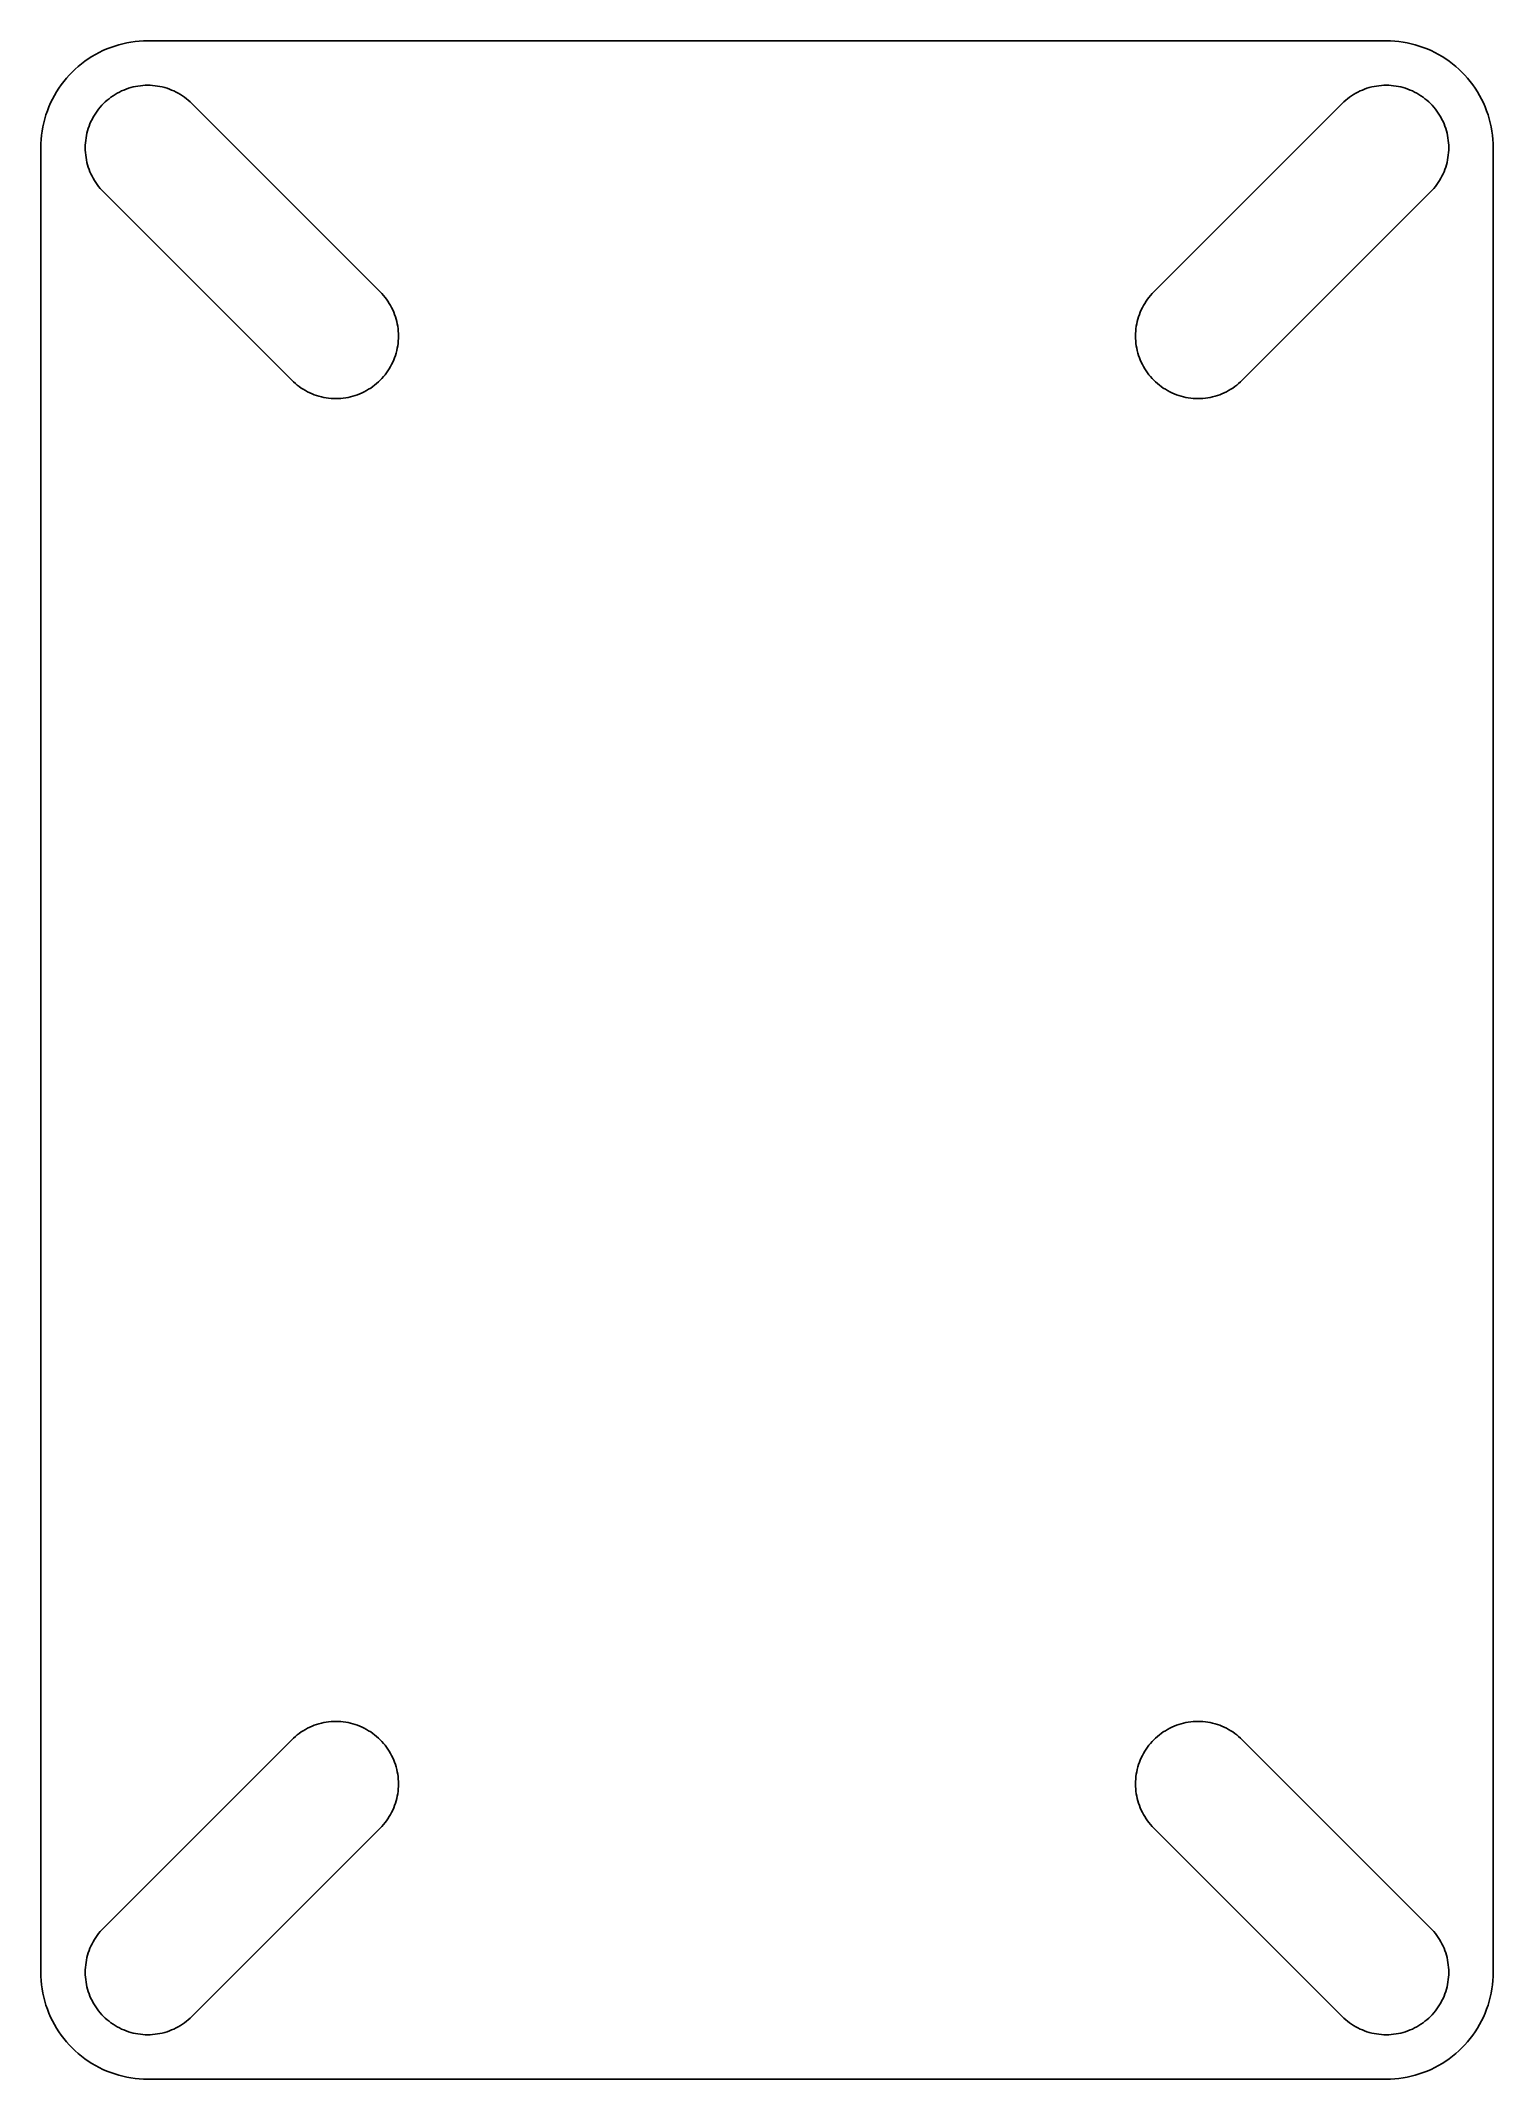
# Model space of a CAD drawing. Header units: metres. Extents: x -129 to 129, y -181 to 181.
import ezdxf

# ---------------------------------------------------------------- set-up
doc = ezdxf.new("R2010")
doc.units = ezdxf.units.M

msp = doc.modelspace()

# ---------------------------------------------------------------- linework, layer by layer
for p, q in [((-110, 181), (-110.746, 180.985)), ((110, 181), (-110, 181)), ((110.746, 180.985), (110, 181)), ((-120.556, 177.798), (-121.168, 177.371)), ((-119.927, 178.2), (-120.556, 177.798)), ((-119.284, 178.577), (-119.927, 178.2)), ((-118.626, 178.929), (-119.284, 178.577)), ((-117.955, 179.255), (-118.626, 178.929)), ((-117.271, 179.554), (-117.955, 179.255)), ((-116.576, 179.826), (-117.271, 179.554)), ((-115.871, 180.07), (-116.576, 179.826)), ((-115.157, 180.287), (-115.871, 180.07)), ((-114.435, 180.475), (-115.157, 180.287)), ((-113.707, 180.635), (-114.435, 180.475)), ((-112.972, 180.766), (-113.707, 180.635)), ((-112.233, 180.868), (-112.972, 180.766)), ((-111.491, 180.941), (-112.233, 180.868)), ((-110.746, 180.985), (-111.491, 180.941)), ((111.491, 180.941), (110.746, 180.985)), ((112.233, 180.868), (111.491, 180.941)), ((112.972, 180.766), (112.233, 180.868)), ((113.707, 180.635), (112.972, 180.766)), ((114.435, 180.475), (113.707, 180.635)), ((115.157, 180.287), (114.435, 180.475)), ((115.871, 180.07), (115.157, 180.287)), ((116.576, 179.826), (115.871, 180.07)), ((117.271, 179.554), (116.576, 179.826)), ((117.955, 179.255), (117.271, 179.554)), ((118.626, 178.929), (117.955, 179.255)), ((119.284, 178.577), (118.626, 178.929)), ((119.927, 178.2), (119.284, 178.577)), ((120.556, 177.798), (119.927, 178.2)), ((121.168, 177.371), (120.556, 177.798)), ((-124.921, 173.763), (-125.371, 173.168)), ((-124.448, 174.34), (-124.921, 173.763)), ((-123.952, 174.897), (-124.448, 174.34)), ((-123.435, 175.435), (-123.952, 174.897)), ((-122.897, 175.952), (-123.435, 175.435)), ((-122.34, 176.448), (-122.897, 175.952)), ((-121.763, 176.921), (-122.34, 176.448)), ((-121.168, 177.371), (-121.763, 176.921)), ((121.763, 176.921), (121.168, 177.371)), ((122.34, 176.448), (121.763, 176.921)), ((122.897, 175.952), (122.34, 176.448)), ((123.435, 175.435), (122.897, 175.952)), ((123.952, 174.897), (123.435, 175.435)), ((124.448, 174.34), (123.952, 174.897)), ((124.921, 173.763), (124.448, 174.34)), ((125.371, 173.168), (124.921, 173.763)), ((-126.929, 170.626), (-127.255, 169.955)), ((-126.577, 171.284), (-126.929, 170.626)), ((-126.2, 171.927), (-126.577, 171.284)), ((-125.798, 172.556), (-126.2, 171.927)), ((-125.371, 173.168), (-125.798, 172.556)), ((-117.849, 169.849), (-117.535, 170.151)), ((-117.535, 170.151), (-117.209, 170.441)), ((-117.209, 170.441), (-116.872, 170.717)), ((-116.872, 170.717), (-116.524, 170.98)), ((-116.524, 170.98), (-116.167, 171.229)), ((-116.167, 171.229), (-115.8, 171.464)), ((-115.8, 171.464), (-115.424, 171.685)), ((-115.424, 171.685), (-115.039, 171.89)), ((-115.039, 171.89), (-114.647, 172.08)), ((-114.647, 172.08), (-114.248, 172.255)), ((-114.248, 172.255), (-113.842, 172.414)), ((-113.842, 172.414), (-113.43, 172.557)), ((-113.43, 172.557), (-113.013, 172.683)), ((-113.013, 172.683), (-112.591, 172.793)), ((-112.591, 172.793), (-112.165, 172.887)), ((-112.165, 172.887), (-111.736, 172.963)), ((-111.736, 172.963), (-111.305, 173.023)), ((-111.305, 173.023), (-110.871, 173.066)), ((-110.871, 173.066), (-110.436, 173.091)), ((-110.436, 173.091), (-110, 173.1)), ((-110, 173.1), (-109.564, 173.091)), ((-109.564, 173.091), (-109.129, 173.066)), ((-109.129, 173.066), (-108.695, 173.023)), ((-108.695, 173.023), (-108.264, 172.963)), ((-108.264, 172.963), (-107.834, 172.887)), ((-107.834, 172.887), (-107.409, 172.793)), ((-107.409, 172.793), (-106.987, 172.683)), ((-106.987, 172.683), (-106.57, 172.557)), ((-106.57, 172.557), (-106.158, 172.414)), ((-106.158, 172.414), (-105.752, 172.255)), ((-105.752, 172.255), (-105.353, 172.08)), ((-105.353, 172.08), (-104.961, 171.89)), ((-104.961, 171.89), (-104.576, 171.685)), ((-104.576, 171.685), (-104.2, 171.464)), ((-104.2, 171.464), (-103.833, 171.229)), ((-103.833, 171.229), (-103.476, 170.98)), ((-103.476, 170.98), (-103.128, 170.717)), ((-103.128, 170.717), (-102.791, 170.441)), ((-102.791, 170.441), (-102.465, 170.151)), ((-102.465, 170.151), (-102.151, 169.849)), ((102.151, 169.849), (102.465, 170.151)), ((102.465, 170.151), (102.791, 170.441)), ((102.791, 170.441), (103.128, 170.717)), ((103.128, 170.717), (103.476, 170.98)), ((103.476, 170.98), (103.833, 171.229)), ((103.833, 171.229), (104.2, 171.464)), ((104.2, 171.464), (104.576, 171.685)), ((104.576, 171.685), (104.961, 171.89)), ((104.961, 171.89), (105.353, 172.08)), ((105.353, 172.08), (105.752, 172.255)), ((105.752, 172.255), (106.158, 172.414)), ((106.158, 172.414), (106.57, 172.557)), ((106.57, 172.557), (106.987, 172.683)), ((106.987, 172.683), (107.409, 172.793)), ((107.409, 172.793), (107.834, 172.887)), ((107.834, 172.887), (108.264, 172.963)), ((108.264, 172.963), (108.695, 173.023)), ((108.695, 173.023), (109.129, 173.066)), ((109.129, 173.066), (109.564, 173.091)), ((109.564, 173.091), (110, 173.1)), ((110, 173.1), (110.436, 173.091)), ((110.436, 173.091), (110.871, 173.066)), ((110.871, 173.066), (111.305, 173.023)), ((111.305, 173.023), (111.736, 172.963)), ((111.736, 172.963), (112.165, 172.887)), ((112.165, 172.887), (112.591, 172.793)), ((112.591, 172.793), (113.013, 172.683)), ((113.013, 172.683), (113.43, 172.557)), ((113.43, 172.557), (113.842, 172.414)), ((113.842, 172.414), (114.248, 172.255)), ((114.248, 172.255), (114.647, 172.08)), ((114.647, 172.08), (115.039, 171.89)), ((115.039, 171.89), (115.424, 171.685)), ((115.424, 171.685), (115.8, 171.464)), ((115.8, 171.464), (116.167, 171.229)), ((116.167, 171.229), (116.524, 170.98)), ((116.524, 170.98), (116.872, 170.717)), ((116.872, 170.717), (117.209, 170.441)), ((117.209, 170.441), (117.535, 170.151)), ((117.535, 170.151), (117.849, 169.849)), ((125.798, 172.556), (125.371, 173.168)), ((126.2, 171.927), (125.798, 172.556)), ((126.577, 171.284), (126.2, 171.927)), ((126.929, 170.626), (126.577, 171.284)), ((127.255, 169.955), (126.929, 170.626)), ((-128.287, 167.157), (-128.475, 166.435)), ((-128.07, 167.871), (-128.287, 167.157)), ((-127.826, 168.576), (-128.07, 167.871)), ((-127.554, 169.271), (-127.826, 168.576)), ((-127.255, 169.955), (-127.554, 169.271)), ((-120.255, 166.248), (-120.08, 166.647)), ((-120.08, 166.647), (-119.89, 167.039)), ((-119.89, 167.039), (-119.685, 167.424)), ((-119.685, 167.424), (-119.464, 167.8)), ((-119.464, 167.8), (-119.229, 168.167)), ((-119.229, 168.167), (-118.98, 168.524)), ((-118.98, 168.524), (-118.717, 168.872)), ((-118.717, 168.872), (-118.441, 169.209)), ((-118.441, 169.209), (-118.151, 169.535)), ((-118.151, 169.535), (-117.849, 169.849)), ((-102.151, 169.849), (-68.7161, 136.414)), ((68.7161, 136.414), (102.151, 169.849)), ((117.849, 169.849), (118.151, 169.535)), ((118.151, 169.535), (118.441, 169.209)), ((118.441, 169.209), (118.717, 168.872)), ((118.717, 168.872), (118.98, 168.524)), ((118.98, 168.524), (119.229, 168.167)), ((119.229, 168.167), (119.464, 167.8)), ((119.464, 167.8), (119.685, 167.424)), ((119.685, 167.424), (119.89, 167.039)), ((119.89, 167.039), (120.08, 166.647)), ((120.08, 166.647), (120.255, 166.248)), ((127.554, 169.271), (127.255, 169.955)), ((127.826, 168.576), (127.554, 169.271)), ((128.07, 167.871), (127.826, 168.576)), ((128.287, 167.157), (128.07, 167.871)), ((128.475, 166.435), (128.287, 167.157)), ((-128.941, 163.491), (-128.985, 162.746)), ((-128.868, 164.233), (-128.941, 163.491)), ((-128.766, 164.972), (-128.868, 164.233)), ((-128.635, 165.707), (-128.766, 164.972)), ((-128.475, 166.435), (-128.635, 165.707)), ((-121.066, 162.871), (-121.023, 163.305)), ((-121.023, 163.305), (-120.963, 163.736)), ((-120.963, 163.736), (-120.887, 164.165)), ((-120.887, 164.165), (-120.793, 164.591)), ((-120.793, 164.591), (-120.683, 165.013)), ((-120.683, 165.013), (-120.557, 165.43)), ((-120.557, 165.43), (-120.414, 165.842)), ((-120.414, 165.842), (-120.255, 166.248)), ((120.255, 166.248), (120.414, 165.842)), ((120.414, 165.842), (120.557, 165.43)), ((120.557, 165.43), (120.683, 165.013)), ((120.683, 165.013), (120.793, 164.591)), ((120.793, 164.591), (120.887, 164.165)), ((120.887, 164.165), (120.963, 163.736)), ((120.963, 163.736), (121.023, 163.305)), ((121.023, 163.305), (121.066, 162.871)), ((128.635, 165.707), (128.475, 166.435)), ((128.766, 164.972), (128.635, 165.707)), ((128.868, 164.233), (128.766, 164.972)), ((128.941, 163.491), (128.868, 164.233)), ((128.985, 162.746), (128.941, 163.491)), ((-128.985, 162.746), (-129, 162)), ((-129, 162), (-129, -162)), ((-121.1, 162), (-121.091, 162.436)), ((-121.091, 161.564), (-121.1, 162)), ((-121.091, 162.436), (-121.066, 162.871)), ((-121.066, 161.129), (-121.091, 161.564)), ((-121.023, 160.695), (-121.066, 161.129)), ((-120.963, 160.264), (-121.023, 160.695)), ((-120.887, 159.834), (-120.963, 160.264)), ((-120.793, 159.409), (-120.887, 159.834)), ((-120.683, 158.987), (-120.793, 159.409)), ((120.793, 159.409), (120.683, 158.987)), ((120.887, 159.834), (120.793, 159.409)), ((120.963, 160.264), (120.887, 159.834)), ((121.023, 160.695), (120.963, 160.264)), ((121.066, 161.129), (121.023, 160.695)), ((121.066, 162.871), (121.091, 162.436)), ((121.091, 161.564), (121.066, 161.129)), ((121.091, 162.436), (121.1, 162)), ((121.1, 162), (121.091, 161.564)), ((129, 162), (128.985, 162.746)), ((129, -162), (129, 162)), ((-120.557, 158.57), (-120.683, 158.987)), ((-120.414, 158.158), (-120.557, 158.57)), ((-120.255, 157.752), (-120.414, 158.158)), ((-120.08, 157.353), (-120.255, 157.752)), ((-119.89, 156.961), (-120.08, 157.353)), ((-119.685, 156.576), (-119.89, 156.961)), ((-119.464, 156.2), (-119.685, 156.576)), ((-119.229, 155.833), (-119.464, 156.2)), ((-118.98, 155.476), (-119.229, 155.833)), ((119.229, 155.833), (118.98, 155.476)), ((119.464, 156.2), (119.229, 155.833)), ((119.685, 156.576), (119.464, 156.2)), ((119.89, 156.961), (119.685, 156.576)), ((120.08, 157.353), (119.89, 156.961)), ((120.255, 157.752), (120.08, 157.353)), ((120.414, 158.158), (120.255, 157.752)), ((120.557, 158.57), (120.414, 158.158)), ((120.683, 158.987), (120.557, 158.57)), ((-118.717, 155.128), (-118.98, 155.476)), ((-118.441, 154.791), (-118.717, 155.128)), ((-118.151, 154.465), (-118.441, 154.791)), ((-117.849, 154.151), (-118.151, 154.465)), ((-84.4138, 120.716), (-117.849, 154.151)), ((117.849, 154.151), (84.4138, 120.716)), ((118.151, 154.465), (117.849, 154.151)), ((118.441, 154.791), (118.151, 154.465)), ((118.717, 155.128), (118.441, 154.791)), ((118.98, 155.476), (118.717, 155.128)), ((-68.7161, 136.414), (-68.414, 136.1)), ((-68.414, 136.1), (-68.1245, 135.774)), ((-68.1245, 135.774), (-67.8479, 135.437)), ((-67.8479, 135.437), (-67.5849, 135.089)), ((-67.5849, 135.089), (-67.3356, 134.732)), ((-67.3356, 134.732), (-67.1007, 134.365)), ((-67.1007, 134.365), (-66.8803, 133.989)), ((-66.8803, 133.989), (-66.6748, 133.604)), ((66.6748, 133.604), (66.8803, 133.989)), ((66.8803, 133.989), (67.1007, 134.365)), ((67.1007, 134.365), (67.3356, 134.732)), ((67.3356, 134.732), (67.5849, 135.089)), ((67.5849, 135.089), (67.8479, 135.437)), ((67.8479, 135.437), (68.1245, 135.774)), ((68.1245, 135.774), (68.414, 136.1)), ((68.414, 136.1), (68.7161, 136.414)), ((-66.6748, 133.604), (-66.4846, 133.212)), ((-66.4846, 133.212), (-66.3099, 132.813)), ((-66.3099, 132.813), (-66.151, 132.407)), ((-66.151, 132.407), (-66.0082, 131.995)), ((-66.0082, 131.995), (-65.8817, 131.578)), ((-65.8817, 131.578), (-65.7717, 131.156)), ((-65.7717, 131.156), (-65.6783, 130.73)), ((-65.6783, 130.73), (-65.6016, 130.301)), ((65.6016, 130.301), (65.6783, 130.73)), ((65.6783, 130.73), (65.7717, 131.156)), ((65.7717, 131.156), (65.8817, 131.578)), ((65.8817, 131.578), (66.0082, 131.995)), ((66.0082, 131.995), (66.151, 132.407)), ((66.151, 132.407), (66.3099, 132.813)), ((66.3099, 132.813), (66.4846, 133.212)), ((66.4846, 133.212), (66.6748, 133.604)), ((-65.6016, 126.829), (-65.6783, 126.399)), ((-65.6016, 130.301), (-65.5419, 129.87)), ((-65.5419, 127.26), (-65.6016, 126.829)), ((-65.5419, 129.87), (-65.4992, 129.436)), ((-65.4992, 127.694), (-65.5419, 127.26)), ((-65.4992, 129.436), (-65.4735, 129.001)), ((-65.4735, 128.129), (-65.4992, 127.694)), ((-65.4735, 129.001), (-65.465, 128.565)), ((-65.465, 128.565), (-65.4735, 128.129)), ((65.465, 128.565), (65.4735, 129.001)), ((65.4735, 128.129), (65.465, 128.565)), ((65.4735, 129.001), (65.4992, 129.436)), ((65.4992, 127.694), (65.4735, 128.129)), ((65.4992, 129.436), (65.5419, 129.87)), ((65.5419, 127.26), (65.4992, 127.694)), ((65.5419, 129.87), (65.6016, 130.301)), ((65.6016, 126.829), (65.5419, 127.26)), ((65.6783, 126.399), (65.6016, 126.829)), ((-66.8803, 123.141), (-67.1007, 122.765)), ((-66.6748, 123.526), (-66.8803, 123.141)), ((-66.4846, 123.918), (-66.6748, 123.526)), ((-66.3099, 124.317), (-66.4846, 123.918)), ((-66.151, 124.723), (-66.3099, 124.317)), ((-66.0082, 125.135), (-66.151, 124.723)), ((-65.8817, 125.552), (-66.0082, 125.135)), ((-65.7717, 125.974), (-65.8817, 125.552)), ((-65.6783, 126.399), (-65.7717, 125.974)), ((65.7717, 125.974), (65.6783, 126.399)), ((65.8817, 125.552), (65.7717, 125.974)), ((66.0082, 125.135), (65.8817, 125.552)), ((66.151, 124.723), (66.0082, 125.135)), ((66.3099, 124.317), (66.151, 124.723)), ((66.4846, 123.918), (66.3099, 124.317)), ((66.6748, 123.526), (66.4846, 123.918)), ((66.8803, 123.141), (66.6748, 123.526)), ((67.1007, 122.765), (66.8803, 123.141)), ((-84.0997, 120.414), (-84.4138, 120.716)), ((-83.7738, 120.124), (-84.0997, 120.414)), ((-83.4369, 119.848), (-83.7738, 120.124)), ((-83.0894, 119.585), (-83.4369, 119.848)), ((-82.7318, 119.336), (-83.0894, 119.585)), ((-70.0405, 119.585), (-70.3981, 119.336)), ((-69.693, 119.848), (-70.0405, 119.585)), ((-69.3561, 120.124), (-69.693, 119.848)), ((-69.0303, 120.414), (-69.3561, 120.124)), ((-68.7161, 120.716), (-69.0303, 120.414)), ((-68.414, 121.03), (-68.7161, 120.716)), ((-68.1245, 121.356), (-68.414, 121.03)), ((-67.8479, 121.693), (-68.1245, 121.356)), ((-67.5849, 122.041), (-67.8479, 121.693)), ((-67.3356, 122.398), (-67.5849, 122.041)), ((-67.1007, 122.765), (-67.3356, 122.398)), ((67.3356, 122.398), (67.1007, 122.765)), ((67.5849, 122.041), (67.3356, 122.398)), ((67.8479, 121.693), (67.5849, 122.041)), ((68.1245, 121.356), (67.8479, 121.693)), ((68.414, 121.03), (68.1245, 121.356)), ((68.7161, 120.716), (68.414, 121.03)), ((69.0303, 120.414), (68.7161, 120.716)), ((69.3561, 120.124), (69.0303, 120.414)), ((69.693, 119.848), (69.3561, 120.124)), ((70.0405, 119.585), (69.693, 119.848)), ((70.3981, 119.336), (70.0405, 119.585)), ((83.0894, 119.585), (82.7318, 119.336)), ((83.4369, 119.848), (83.0894, 119.585)), ((83.7738, 120.124), (83.4369, 119.848)), ((84.0997, 120.414), (83.7738, 120.124)), ((84.4138, 120.716), (84.0997, 120.414)), ((-82.3647, 119.101), (-82.7318, 119.336)), ((-81.9887, 118.88), (-82.3647, 119.101)), ((-81.6043, 118.675), (-81.9887, 118.88)), ((-81.2121, 118.485), (-81.6043, 118.675)), ((-80.8127, 118.31), (-81.2121, 118.485)), ((-80.4069, 118.151), (-80.8127, 118.31)), ((-79.9951, 118.008), (-80.4069, 118.151)), ((-79.578, 117.882), (-79.9951, 118.008)), ((-79.1562, 117.772), (-79.578, 117.882)), ((-78.7305, 117.678), (-79.1562, 117.772)), ((-78.3014, 117.602), (-78.7305, 117.678)), ((-77.8696, 117.542), (-78.3014, 117.602)), ((-77.4359, 117.499), (-77.8696, 117.542)), ((-77.0007, 117.474), (-77.4359, 117.499)), ((-76.565, 117.465), (-77.0007, 117.474)), ((-76.1292, 117.474), (-76.565, 117.465)), ((-75.6941, 117.499), (-76.1292, 117.474)), ((-75.2603, 117.542), (-75.6941, 117.499)), ((-74.8285, 117.602), (-75.2603, 117.542)), ((-74.3995, 117.678), (-74.8285, 117.602)), ((-73.9737, 117.772), (-74.3995, 117.678)), ((-73.552, 117.882), (-73.9737, 117.772)), ((-73.1349, 118.008), (-73.552, 117.882)), ((-72.7231, 118.151), (-73.1349, 118.008)), ((-72.3172, 118.31), (-72.7231, 118.151)), ((-71.9178, 118.485), (-72.3172, 118.31)), ((-71.5257, 118.675), (-71.9178, 118.485)), ((-71.1413, 118.88), (-71.5257, 118.675)), ((-70.7652, 119.101), (-71.1413, 118.88)), ((-70.3981, 119.336), (-70.7652, 119.101)), ((70.7652, 119.101), (70.3981, 119.336)), ((71.1413, 118.88), (70.7652, 119.101)), ((71.5257, 118.675), (71.1413, 118.88)), ((71.9178, 118.485), (71.5257, 118.675)), ((72.3172, 118.31), (71.9178, 118.485)), ((72.7231, 118.151), (72.3172, 118.31)), ((73.1349, 118.008), (72.7231, 118.151)), ((73.552, 117.882), (73.1349, 118.008)), ((73.9737, 117.772), (73.552, 117.882)), ((74.3995, 117.678), (73.9737, 117.772)), ((74.8285, 117.602), (74.3995, 117.678)), ((75.2603, 117.542), (74.8285, 117.602)), ((75.6941, 117.499), (75.2603, 117.542)), ((76.1292, 117.474), (75.6941, 117.499)), ((76.565, 117.465), (76.1292, 117.474)), ((77.0007, 117.474), (76.565, 117.465)), ((77.4359, 117.499), (77.0007, 117.474)), ((77.8696, 117.542), (77.4359, 117.499)), ((78.3014, 117.602), (77.8696, 117.542)), ((78.7305, 117.678), (78.3014, 117.602)), ((79.1562, 117.772), (78.7305, 117.678)), ((79.578, 117.882), (79.1562, 117.772)), ((79.9951, 118.008), (79.578, 117.882)), ((80.4069, 118.151), (79.9951, 118.008)), ((80.8127, 118.31), (80.4069, 118.151)), ((81.2121, 118.485), (80.8127, 118.31)), ((81.6043, 118.675), (81.2121, 118.485)), ((81.9887, 118.88), (81.6043, 118.675)), ((82.3647, 119.101), (81.9887, 118.88)), ((82.7318, 119.336), (82.3647, 119.101)), ((-83.0894, -119.585), (-82.7318, -119.336)), ((-82.7318, -119.336), (-82.3647, -119.101)), ((-82.3647, -119.101), (-81.9887, -118.88)), ((-81.9887, -118.88), (-81.6043, -118.675)), ((-81.6043, -118.675), (-81.2121, -118.485)), ((-81.2121, -118.485), (-80.8127, -118.31)), ((-80.8127, -118.31), (-80.4069, -118.151)), ((-80.4069, -118.151), (-79.9951, -118.008)), ((-79.9951, -118.008), (-79.578, -117.882)), ((-79.578, -117.882), (-79.1562, -117.772)), ((-79.1562, -117.772), (-78.7305, -117.678)), ((-78.7305, -117.678), (-78.3014, -117.602)), ((-78.3014, -117.602), (-77.8696, -117.542)), ((-77.8696, -117.542), (-77.4359, -117.499)), ((-77.4359, -117.499), (-77.0007, -117.474)), ((-77.0007, -117.474), (-76.565, -117.465)), ((-76.565, -117.465), (-76.1292, -117.474)), ((-76.1292, -117.474), (-75.6941, -117.499)), ((-75.6941, -117.499), (-75.2603, -117.542)), ((-75.2603, -117.542), (-74.8285, -117.602)), ((-74.8285, -117.602), (-74.3995, -117.678)), ((-74.3995, -117.678), (-73.9737, -117.772)), ((-73.9737, -117.772), (-73.552, -117.882)), ((-73.552, -117.882), (-73.1349, -118.008)), ((-73.1349, -118.008), (-72.7231, -118.151)), ((-72.7231, -118.151), (-72.3172, -118.31)), ((-72.3172, -118.31), (-71.9178, -118.485)), ((-71.9178, -118.485), (-71.5257, -118.675)), ((-71.5257, -118.675), (-71.1413, -118.88)), ((-71.1413, -118.88), (-70.7652, -119.101)), ((-70.7652, -119.101), (-70.3981, -119.336)), ((-70.3981, -119.336), (-70.0405, -119.585)), ((70.0405, -119.585), (70.3981, -119.336)), ((70.3981, -119.336), (70.7652, -119.101)), ((70.7652, -119.101), (71.1413, -118.88)), ((71.1413, -118.88), (71.5257, -118.675)), ((71.5257, -118.675), (71.9178, -118.485)), ((71.9178, -118.485), (72.3172, -118.31)), ((72.3172, -118.31), (72.7231, -118.151)), ((72.7231, -118.151), (73.1349, -118.008)), ((73.1349, -118.008), (73.552, -117.882)), ((73.552, -117.882), (73.9737, -117.772)), ((73.9737, -117.772), (74.3995, -117.678)), ((74.3995, -117.678), (74.8285, -117.602)), ((74.8285, -117.602), (75.2603, -117.542)), ((75.2603, -117.542), (75.6941, -117.499)), ((75.6941, -117.499), (76.1292, -117.474)), ((76.1292, -117.474), (76.565, -117.465)), ((76.565, -117.465), (77.0007, -117.474)), ((77.0007, -117.474), (77.4359, -117.499)), ((77.4359, -117.499), (77.8696, -117.542)), ((77.8696, -117.542), (78.3014, -117.602)), ((78.3014, -117.602), (78.7305, -117.678)), ((78.7305, -117.678), (79.1562, -117.772)), ((79.1562, -117.772), (79.578, -117.882)), ((79.578, -117.882), (79.9951, -118.008)), ((79.9951, -118.008), (80.4069, -118.151)), ((80.4069, -118.151), (80.8127, -118.31)), ((80.8127, -118.31), (81.2121, -118.485)), ((81.2121, -118.485), (81.6043, -118.675)), ((81.6043, -118.675), (81.9887, -118.88)), ((81.9887, -118.88), (82.3647, -119.101)), ((82.3647, -119.101), (82.7318, -119.336)), ((82.7318, -119.336), (83.0894, -119.585)), ((-117.849, -154.151), (-84.4138, -120.716)), ((-84.4138, -120.716), (-84.0997, -120.414)), ((-84.0997, -120.414), (-83.7738, -120.124)), ((-83.7738, -120.124), (-83.4369, -119.848)), ((-83.4369, -119.848), (-83.0894, -119.585)), ((-70.0405, -119.585), (-69.693, -119.848)), ((-69.693, -119.848), (-69.3561, -120.124)), ((-69.3561, -120.124), (-69.0303, -120.414)), ((-69.0303, -120.414), (-68.7161, -120.716)), ((-68.7161, -120.716), (-68.414, -121.03)), ((-68.414, -121.03), (-68.1245, -121.356)), ((-68.1245, -121.356), (-67.8479, -121.693)), ((-67.8479, -121.693), (-67.5849, -122.041)), ((-67.5849, -122.041), (-67.3356, -122.398)), ((-67.3356, -122.398), (-67.1007, -122.765)), ((-67.1007, -122.765), (-66.8803, -123.141)), ((66.8803, -123.141), (67.1007, -122.765)), ((67.1007, -122.765), (67.3356, -122.398)), ((67.3356, -122.398), (67.5849, -122.041)), ((67.5849, -122.041), (67.8479, -121.693)), ((67.8479, -121.693), (68.1245, -121.356)), ((68.1245, -121.356), (68.414, -121.03)), ((68.414, -121.03), (68.7161, -120.716)), ((68.7161, -120.716), (69.0303, -120.414)), ((69.0303, -120.414), (69.3561, -120.124)), ((69.3561, -120.124), (69.693, -119.848)), ((69.693, -119.848), (70.0405, -119.585)), ((83.0894, -119.585), (83.4369, -119.848)), ((83.4369, -119.848), (83.7738, -120.124)), ((83.7738, -120.124), (84.0997, -120.414)), ((84.0997, -120.414), (84.4138, -120.716)), ((84.4138, -120.716), (117.849, -154.151)), ((-66.8803, -123.141), (-66.6748, -123.526)), ((-66.6748, -123.526), (-66.4846, -123.918)), ((-66.4846, -123.918), (-66.3099, -124.317)), ((-66.3099, -124.317), (-66.151, -124.723)), ((-66.151, -124.723), (-66.0082, -125.135)), ((-66.0082, -125.135), (-65.8817, -125.552)), ((-65.8817, -125.552), (-65.7717, -125.974)), ((-65.7717, -125.974), (-65.6783, -126.399)), ((-65.6783, -126.399), (-65.6016, -126.829)), ((65.6016, -126.829), (65.6783, -126.399)), ((65.6783, -126.399), (65.7717, -125.974)), ((65.7717, -125.974), (65.8817, -125.552)), ((65.8817, -125.552), (66.0082, -125.135)), ((66.0082, -125.135), (66.151, -124.723)), ((66.151, -124.723), (66.3099, -124.317)), ((66.3099, -124.317), (66.4846, -123.918)), ((66.4846, -123.918), (66.6748, -123.526)), ((66.6748, -123.526), (66.8803, -123.141)), ((-65.6016, -130.301), (-65.6783, -130.73)), ((-65.6016, -126.829), (-65.5419, -127.26)), ((-65.5419, -129.87), (-65.6016, -130.301)), ((-65.5419, -127.26), (-65.4992, -127.694)), ((-65.4992, -129.436), (-65.5419, -129.87)), ((-65.4992, -127.694), (-65.4735, -128.129)), ((-65.4735, -129.001), (-65.4992, -129.436)), ((-65.4735, -128.129), (-65.465, -128.565)), ((-65.465, -128.565), (-65.4735, -129.001)), ((65.465, -128.565), (65.4735, -128.129)), ((65.4735, -129.001), (65.465, -128.565)), ((65.4735, -128.129), (65.4992, -127.694)), ((65.4992, -129.436), (65.4735, -129.001)), ((65.4992, -127.694), (65.5419, -127.26)), ((65.5419, -129.87), (65.4992, -129.436)), ((65.5419, -127.26), (65.6016, -126.829)), ((65.6016, -130.301), (65.5419, -129.87)), ((65.6783, -130.73), (65.6016, -130.301)), ((-66.6748, -133.604), (-66.8803, -133.989)), ((-66.4846, -133.212), (-66.6748, -133.604)), ((-66.3099, -132.813), (-66.4846, -133.212)), ((-66.151, -132.407), (-66.3099, -132.813)), ((-66.0082, -131.995), (-66.151, -132.407)), ((-65.8817, -131.578), (-66.0082, -131.995)), ((-65.7717, -131.156), (-65.8817, -131.578)), ((-65.6783, -130.73), (-65.7717, -131.156)), ((65.7717, -131.156), (65.6783, -130.73)), ((65.8817, -131.578), (65.7717, -131.156)), ((66.0082, -131.995), (65.8817, -131.578)), ((66.151, -132.407), (66.0082, -131.995)), ((66.3099, -132.813), (66.151, -132.407)), ((66.4846, -133.212), (66.3099, -132.813)), ((66.6748, -133.604), (66.4846, -133.212)), ((66.8803, -133.989), (66.6748, -133.604)), ((-68.7161, -136.414), (-102.151, -169.849)), ((-68.414, -136.1), (-68.7161, -136.414)), ((-68.1245, -135.774), (-68.414, -136.1)), ((-67.8479, -135.437), (-68.1245, -135.774)), ((-67.5849, -135.089), (-67.8479, -135.437)), ((-67.3356, -134.732), (-67.5849, -135.089)), ((-67.1007, -134.365), (-67.3356, -134.732)), ((-66.8803, -133.989), (-67.1007, -134.365)), ((67.1007, -134.365), (66.8803, -133.989)), ((67.3356, -134.732), (67.1007, -134.365)), ((67.5849, -135.089), (67.3356, -134.732)), ((67.8479, -135.437), (67.5849, -135.089)), ((68.1245, -135.774), (67.8479, -135.437)), ((68.414, -136.1), (68.1245, -135.774)), ((68.7161, -136.414), (68.414, -136.1)), ((102.151, -169.849), (68.7161, -136.414)), ((-119.229, -155.833), (-118.98, -155.476)), ((-118.98, -155.476), (-118.717, -155.128)), ((-118.717, -155.128), (-118.441, -154.791)), ((-118.441, -154.791), (-118.151, -154.465)), ((-118.151, -154.465), (-117.849, -154.151)), ((117.849, -154.151), (118.151, -154.465)), ((118.151, -154.465), (118.441, -154.791)), ((118.441, -154.791), (118.717, -155.128)), ((118.717, -155.128), (118.98, -155.476)), ((118.98, -155.476), (119.229, -155.833)), ((-120.793, -159.409), (-120.683, -158.987)), ((-120.683, -158.987), (-120.557, -158.57)), ((-120.557, -158.57), (-120.414, -158.158)), ((-120.414, -158.158), (-120.255, -157.752)), ((-120.255, -157.752), (-120.08, -157.353)), ((-120.08, -157.353), (-119.89, -156.961)), ((-119.89, -156.961), (-119.685, -156.576)), ((-119.685, -156.576), (-119.464, -156.2)), ((-119.464, -156.2), (-119.229, -155.833)), ((119.229, -155.833), (119.464, -156.2)), ((119.464, -156.2), (119.685, -156.576)), ((119.685, -156.576), (119.89, -156.961)), ((119.89, -156.961), (120.08, -157.353)), ((120.08, -157.353), (120.255, -157.752)), ((120.255, -157.752), (120.414, -158.158)), ((120.414, -158.158), (120.557, -158.57)), ((120.557, -158.57), (120.683, -158.987)), ((120.683, -158.987), (120.793, -159.409)), ((-129, -162), (-128.985, -162.746)), ((-128.985, -162.746), (-128.941, -163.491)), ((-121.1, -162), (-121.091, -161.564)), ((-121.091, -162.436), (-121.1, -162)), ((-121.091, -161.564), (-121.066, -161.129)), ((-121.066, -162.871), (-121.091, -162.436)), ((-121.066, -161.129), (-121.023, -160.695)), ((-121.023, -163.305), (-121.066, -162.871)), ((-121.023, -160.695), (-120.963, -160.264)), ((-120.963, -160.264), (-120.887, -159.834)), ((-120.887, -159.834), (-120.793, -159.409)), ((120.793, -159.409), (120.887, -159.834)), ((120.887, -159.834), (120.963, -160.264)), ((120.963, -160.264), (121.023, -160.695)), ((121.023, -160.695), (121.066, -161.129)), ((121.066, -162.871), (121.023, -163.305)), ((121.066, -161.129), (121.091, -161.564)), ((121.091, -162.436), (121.066, -162.871)), ((121.091, -161.564), (121.1, -162)), ((121.1, -162), (121.091, -162.436)), ((128.941, -163.491), (128.985, -162.746)), ((128.985, -162.746), (129, -162)), ((-128.941, -163.491), (-128.868, -164.233)), ((-128.868, -164.233), (-128.766, -164.972)), ((-128.766, -164.972), (-128.635, -165.707)), ((-128.635, -165.707), (-128.475, -166.435)), ((-128.475, -166.435), (-128.287, -167.157)), ((-120.963, -163.736), (-121.023, -163.305)), ((-120.887, -164.165), (-120.963, -163.736)), ((-120.793, -164.591), (-120.887, -164.165)), ((-120.683, -165.013), (-120.793, -164.591)), ((-120.557, -165.43), (-120.683, -165.013)), ((-120.414, -165.842), (-120.557, -165.43)), ((-120.255, -166.248), (-120.414, -165.842)), ((-120.08, -166.647), (-120.255, -166.248)), ((120.255, -166.248), (120.08, -166.647)), ((120.414, -165.842), (120.255, -166.248)), ((120.557, -165.43), (120.414, -165.842)), ((120.683, -165.013), (120.557, -165.43)), ((120.793, -164.591), (120.683, -165.013)), ((120.887, -164.165), (120.793, -164.591)), ((120.963, -163.736), (120.887, -164.165)), ((121.023, -163.305), (120.963, -163.736)), ((128.287, -167.157), (128.475, -166.435)), ((128.475, -166.435), (128.635, -165.707)), ((128.635, -165.707), (128.766, -164.972)), ((128.766, -164.972), (128.868, -164.233)), ((128.868, -164.233), (128.941, -163.491)), ((-128.287, -167.157), (-128.07, -167.871)), ((-128.07, -167.871), (-127.826, -168.576)), ((-127.826, -168.576), (-127.554, -169.271)), ((-127.554, -169.271), (-127.255, -169.955)), ((-127.255, -169.955), (-126.929, -170.626)), ((-119.89, -167.039), (-120.08, -166.647)), ((-119.685, -167.424), (-119.89, -167.039)), ((-119.464, -167.8), (-119.685, -167.424)), ((-119.229, -168.167), (-119.464, -167.8)), ((-118.98, -168.524), (-119.229, -168.167)), ((-118.717, -168.872), (-118.98, -168.524)), ((-118.441, -169.209), (-118.717, -168.872)), ((-118.151, -169.535), (-118.441, -169.209)), ((-117.849, -169.849), (-118.151, -169.535)), ((-117.535, -170.151), (-117.849, -169.849)), ((-102.151, -169.849), (-102.465, -170.151)), ((102.465, -170.151), (102.151, -169.849)), ((117.849, -169.849), (117.535, -170.151)), ((118.151, -169.535), (117.849, -169.849)), ((118.441, -169.209), (118.151, -169.535)), ((118.717, -168.872), (118.441, -169.209)), ((118.98, -168.524), (118.717, -168.872)), ((119.229, -168.167), (118.98, -168.524)), ((119.464, -167.8), (119.229, -168.167)), ((119.685, -167.424), (119.464, -167.8)), ((119.89, -167.039), (119.685, -167.424)), ((120.08, -166.647), (119.89, -167.039)), ((126.929, -170.626), (127.255, -169.955)), ((127.255, -169.955), (127.554, -169.271)), ((127.554, -169.271), (127.826, -168.576)), ((127.826, -168.576), (128.07, -167.871)), ((128.07, -167.871), (128.287, -167.157)), ((-126.929, -170.626), (-126.577, -171.284)), ((-126.577, -171.284), (-126.2, -171.927)), ((-126.2, -171.927), (-125.798, -172.556)), ((-125.798, -172.556), (-125.371, -173.168)), ((-125.371, -173.168), (-124.921, -173.763)), ((-117.209, -170.441), (-117.535, -170.151)), ((-116.872, -170.717), (-117.209, -170.441)), ((-116.524, -170.98), (-116.872, -170.717)), ((-116.167, -171.229), (-116.524, -170.98)), ((-115.8, -171.464), (-116.167, -171.229)), ((-115.424, -171.685), (-115.8, -171.464)), ((-115.039, -171.89), (-115.424, -171.685)), ((-114.647, -172.08), (-115.039, -171.89)), ((-114.248, -172.255), (-114.647, -172.08)), ((-113.842, -172.414), (-114.248, -172.255)), ((-113.43, -172.557), (-113.842, -172.414)), ((-113.013, -172.683), (-113.43, -172.557)), ((-112.591, -172.793), (-113.013, -172.683)), ((-112.165, -172.887), (-112.591, -172.793)), ((-111.736, -172.963), (-112.165, -172.887)), ((-111.305, -173.023), (-111.736, -172.963)), ((-110.871, -173.066), (-111.305, -173.023)), ((-110.436, -173.091), (-110.871, -173.066)), ((-110, -173.1), (-110.436, -173.091)), ((-109.564, -173.091), (-110, -173.1)), ((-109.129, -173.066), (-109.564, -173.091)), ((-108.695, -173.023), (-109.129, -173.066)), ((-108.264, -172.963), (-108.695, -173.023)), ((-107.834, -172.887), (-108.264, -172.963)), ((-107.409, -172.793), (-107.834, -172.887)), ((-106.987, -172.683), (-107.409, -172.793)), ((-106.57, -172.557), (-106.987, -172.683)), ((-106.158, -172.414), (-106.57, -172.557)), ((-105.752, -172.255), (-106.158, -172.414)), ((-105.353, -172.08), (-105.752, -172.255)), ((-104.961, -171.89), (-105.353, -172.08)), ((-104.576, -171.685), (-104.961, -171.89)), ((-104.2, -171.464), (-104.576, -171.685)), ((-103.833, -171.229), (-104.2, -171.464)), ((-103.476, -170.98), (-103.833, -171.229)), ((-103.128, -170.717), (-103.476, -170.98)), ((-102.791, -170.441), (-103.128, -170.717)), ((-102.465, -170.151), (-102.791, -170.441)), ((102.791, -170.441), (102.465, -170.151)), ((103.128, -170.717), (102.791, -170.441)), ((103.476, -170.98), (103.128, -170.717)), ((103.833, -171.229), (103.476, -170.98)), ((104.2, -171.464), (103.833, -171.229)), ((104.576, -171.685), (104.2, -171.464)), ((104.961, -171.89), (104.576, -171.685)), ((105.353, -172.08), (104.961, -171.89)), ((105.752, -172.255), (105.353, -172.08)), ((106.158, -172.414), (105.752, -172.255)), ((106.57, -172.557), (106.158, -172.414)), ((106.987, -172.683), (106.57, -172.557)), ((107.409, -172.793), (106.987, -172.683)), ((107.834, -172.887), (107.409, -172.793)), ((108.264, -172.963), (107.834, -172.887)), ((108.695, -173.023), (108.264, -172.963)), ((109.129, -173.066), (108.695, -173.023)), ((109.564, -173.091), (109.129, -173.066)), ((110, -173.1), (109.564, -173.091)), ((110.436, -173.091), (110, -173.1)), ((110.871, -173.066), (110.436, -173.091)), ((111.305, -173.023), (110.871, -173.066)), ((111.736, -172.963), (111.305, -173.023)), ((112.165, -172.887), (111.736, -172.963)), ((112.591, -172.793), (112.165, -172.887)), ((113.013, -172.683), (112.591, -172.793)), ((113.43, -172.557), (113.013, -172.683)), ((113.842, -172.414), (113.43, -172.557)), ((114.248, -172.255), (113.842, -172.414)), ((114.647, -172.08), (114.248, -172.255)), ((115.039, -171.89), (114.647, -172.08)), ((115.424, -171.685), (115.039, -171.89)), ((115.8, -171.464), (115.424, -171.685)), ((116.167, -171.229), (115.8, -171.464)), ((116.524, -170.98), (116.167, -171.229)), ((116.872, -170.717), (116.524, -170.98)), ((117.209, -170.441), (116.872, -170.717)), ((117.535, -170.151), (117.209, -170.441)), ((124.921, -173.763), (125.371, -173.168)), ((125.371, -173.168), (125.798, -172.556)), ((125.798, -172.556), (126.2, -171.927)), ((126.2, -171.927), (126.577, -171.284)), ((126.577, -171.284), (126.929, -170.626)), ((-124.921, -173.763), (-124.448, -174.34)), ((-124.448, -174.34), (-123.952, -174.897)), ((-123.952, -174.897), (-123.435, -175.435)), ((-123.435, -175.435), (-122.897, -175.952)), ((-122.897, -175.952), (-122.34, -176.448)), ((-122.34, -176.448), (-121.763, -176.921)), ((-121.763, -176.921), (-121.168, -177.371)), ((-121.168, -177.371), (-120.556, -177.798)), ((120.556, -177.798), (121.168, -177.371)), ((121.168, -177.371), (121.763, -176.921)), ((121.763, -176.921), (122.34, -176.448)), ((122.34, -176.448), (122.897, -175.952)), ((122.897, -175.952), (123.435, -175.435)), ((123.435, -175.435), (123.952, -174.897)), ((123.952, -174.897), (124.448, -174.34)), ((124.448, -174.34), (124.921, -173.763)), ((-120.556, -177.798), (-119.927, -178.2)), ((-119.927, -178.2), (-119.284, -178.577)), ((-119.284, -178.577), (-118.626, -178.929)), ((-118.626, -178.929), (-117.955, -179.255)), ((-117.955, -179.255), (-117.271, -179.554)), ((-117.271, -179.554), (-116.576, -179.826)), ((-116.576, -179.826), (-115.871, -180.07)), ((-115.871, -180.07), (-115.157, -180.287)), ((-115.157, -180.287), (-114.435, -180.475)), ((-114.435, -180.475), (-113.707, -180.635)), ((-113.707, -180.635), (-112.972, -180.766)), ((-112.972, -180.766), (-112.233, -180.868)), ((-112.233, -180.868), (-111.491, -180.941)), ((-111.491, -180.941), (-110.746, -180.985)), ((-110.746, -180.985), (-110, -181)), ((-110, -181), (110, -181)), ((110, -181), (110.746, -180.985)), ((110.746, -180.985), (111.491, -180.941)), ((111.491, -180.941), (112.233, -180.868)), ((112.233, -180.868), (112.972, -180.766)), ((112.972, -180.766), (113.707, -180.635)), ((113.707, -180.635), (114.435, -180.475)), ((114.435, -180.475), (115.157, -180.287)), ((115.157, -180.287), (115.871, -180.07)), ((115.871, -180.07), (116.576, -179.826)), ((116.576, -179.826), (117.271, -179.554)), ((117.271, -179.554), (117.955, -179.255)), ((117.955, -179.255), (118.626, -178.929)), ((118.626, -178.929), (119.284, -178.577)), ((119.284, -178.577), (119.927, -178.2)), ((119.927, -178.2), (120.556, -177.798))]:
    msp.add_line(p, q)

doc.saveas('drawing.dxf')
